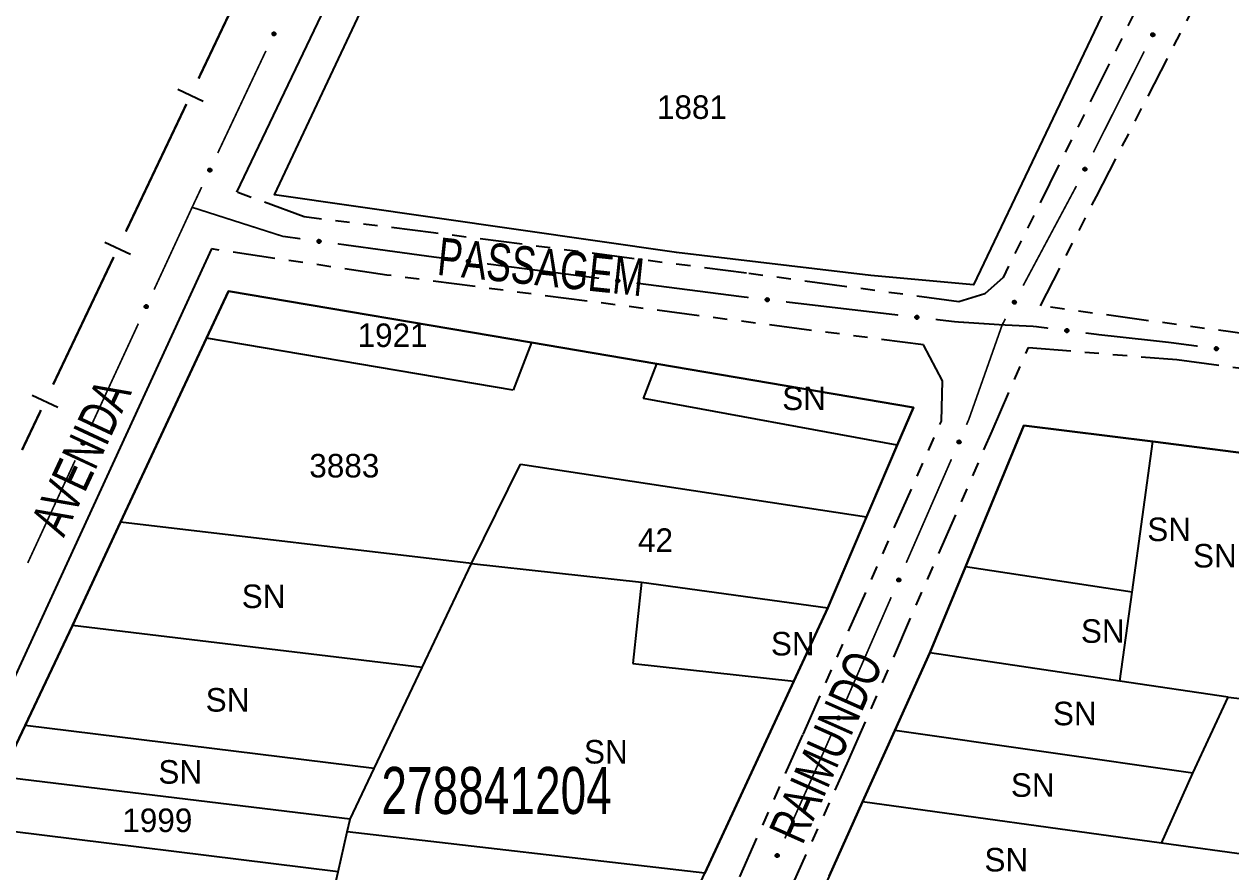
# Model space of a CAD drawing. Extents: x 203665 to 205970, y 4870865 to 4873745.
# Drawn here: x 204049.3 to 204177.5, y 4873010.7 to 4873100.7 of the extents above; entities that cross this region are included whole.
import ezdxf
from ezdxf.enums import TextEntityAlignment as Align

# ---------------------------------------------------------------- set-up
doc = ezdxf.new("R2010")
doc.units = 0
doc.header["$LTSCALE"] = 1.5
doc.header["$MEASUREMENT"] = 0
doc.linetypes.add('TRACO_25', pattern=[8, 3, -1, 1, -1, 1, -1])
for name, color, linetype in [('CD_MALHA_LOTES', 7, 'CONTINUOUS'), ('CD_TXT_QUADRA', 7, 'CONTINUOUS'), ('LM-LIM-SETORES-BAIRROS', 250, 'CONTINUOUS'), ('RU-QUADRA', 210, 'CONTINUOUS'), ('SV-EIXO-RUA-N-PAV', 6, 'CONTINUOUS'), ('SV-EIXO-RUA-PAV', 20, 'CONTINUOUS'), ('SV-RUA-NAO-PAV', 7, 'CONTINUOUS'), ('SV-RUA-PAVIM', 7, 'CONTINUOUS'), ('SV-TXT-RUA-N-PAV', 7, 'CONTINUOUS'), ('SV-TXT-RUA-PAV', 7, 'CONTINUOUS'), ('Th_NmrPort', 1, 'CONTINUOUS')]:
    doc.layers.add(name, color=color, linetype=linetype)
doc.styles.add('ARIAL', font='ARIAL.SHX')

msp = doc.modelspace()

# ---------------------------------------------------------------- linework, layer by layer
at = {"layer": 'CD_MALHA_LOTES', "linetype": 'Continuous', "flags": 128}
for points in [[(204075.913367, 4873082.584213), (204090.38878, 4873113.401624)], [(204164.807838, 4873103.819359), (204150.132338, 4873073.020151)], [(204150.132338, 4873073.020151), (204139.24781, 4873074.028013), (204118.580711, 4873076.472145), (204075.913367, 4873082.584213)], [(204068.683139, 4873067.369595), (204071.016748, 4873072.37125)], [(204071.016748, 4873072.37125), (204103.209401, 4873066.893945)], [(204059.555144, 4873047.805445), (204068.683139, 4873067.369595)], [(204101.255147, 4873061.833728), (204068.683139, 4873067.369595)], [(204103.209401, 4873066.893945), (204101.255147, 4873061.833728)], [(204103.209401, 4873066.893945), (204107.968881, 4873066.08416)], [(204107.968881, 4873066.08416), (204116.51718, 4873064.629739)], [(204115.084927, 4873060.969367), (204116.51718, 4873064.629739)], [(204116.51718, 4873064.629739), (204143.748534, 4873059.996557)], [(204142.041263, 4873055.996002), (204115.084927, 4873060.969367)], [(204143.748534, 4873059.996557), (204142.041263, 4873055.996002)], [(204149.274667, 4873043.068505), (204155.47299, 4873058.098615)], [(204155.47299, 4873058.098615), (204169.187356, 4873056.3671)], [(204142.041263, 4873055.996002), (204138.785848, 4873048.367763)], [(204166.984275, 4873040.392067), (204169.187356, 4873056.3671)], [(204169.187356, 4873056.3671), (204182.970834, 4873054.626859)], [(204096.840048, 4873043.411765), (204102.023084, 4873053.97099)], [(204102.023084, 4873053.97099), (204138.785848, 4873048.367763)], [(204138.785848, 4873048.367763), (204134.659218, 4873038.698056)], [(204054.43344, 4873036.82803), (204059.555144, 4873047.805445)], [(204096.840048, 4873043.411765), (204059.555144, 4873047.805445)], [(204091.583035, 4873032.353474), (204096.840048, 4873043.411765)], [(204096.840048, 4873043.411765), (204114.868464, 4873041.444929)], [(204145.504676, 4873033.926779), (204149.274667, 4873043.068505)], [(204166.984275, 4873040.392067), (204149.274667, 4873043.068505)], [(204114.868464, 4873041.444929), (204113.961487, 4873032.789999)], [(204114.868464, 4873041.444929), (204134.659218, 4873038.698056)], [(204165.677424, 4873030.915796), (204166.984275, 4873040.392067)], [(204049.411915, 4873026.199989), (204054.43344, 4873036.82803)], [(204091.583035, 4873032.353474), (204054.43344, 4873036.82803)], [(204141.788485, 4873025.693177), (204145.504676, 4873033.926779)], [(204165.677424, 4873030.915796), (204145.504676, 4873033.926779)], [(204086.496727, 4873021.654265), (204091.583035, 4873032.353474)], [(204113.961487, 4873032.789999), (204131.047683, 4873030.900414)], [(204131.047683, 4873030.900414), (204121.609707, 4873010.522939)], [(204177.171247, 4873029.200229), (204165.677424, 4873030.915796)], [(204173.418406, 4873021.128965), (204177.171247, 4873029.200229)], [(204177.171247, 4873029.200229), (204179.626278, 4873028.927874)], [(204046.836725, 4873020.749607), (204049.411915, 4873026.199989)], [(204086.496727, 4873021.654265), (204049.411915, 4873026.199989)], [(204138.361652, 4873018.100678), (204141.788485, 4873025.693177)], [(204173.418406, 4873021.128965), (204141.788485, 4873025.693177)], [(204083.932805, 4873016.260975), (204086.496727, 4873021.654265)], [(204083.932805, 4873016.260975), (204046.836725, 4873020.749607)], [(204170.109726, 4873013.708295), (204173.418406, 4873021.128965)], [(204134.792513, 4873010.192886), (204138.361652, 4873018.100678)], [(204170.109726, 4873013.708295), (204138.361652, 4873018.100678)], [(204083.621217, 4873014.899038), (204083.932805, 4873016.260975)], [(204082.649884, 4873010.653388), (204044.303534, 4873015.388118)], [(204082.649884, 4873010.653388), (204083.621217, 4873014.899038)], [(204121.609707, 4873010.522939), (204083.621217, 4873014.899038)], [(204179.904349, 4873012.353197), (204170.109726, 4873013.708295)], [(204080.722805, 4873002.230214), (204082.649884, 4873010.653388)]]:
    msp.add_lwpolyline(points, dxfattribs=at)
at = {"layer": 'CD_MALHA_LOTES', "linetype": 'Continuous'}
msp.add_lwpolyline([(204134.659218, 4873038.698056), (204131.047683, 4873030.900414)], dxfattribs=at)
at = {"layer": 'LM-LIM-SETORES-BAIRROS', "const_width": 0.25}
for points in [[(204067.836922, 4873094.950828), (204074.272774, 4873108.499991)], [(204060.1139, 4873078.691833), (204066.549752, 4873092.240996)], [(204052.390877, 4873062.432838), (204058.826729, 4873075.982001)], [(204049.090786, 4873055.485278), (204051.103707, 4873059.723006)]]:
    msp.add_lwpolyline(points, dxfattribs=at)
at = {"layer": 'LM-LIM-SETORES-BAIRROS'}
for points in [[(204068.333725, 4873092.500688), (204065.623892, 4873093.787858)], [(204060.610702, 4873076.241693), (204057.90087, 4873077.528863)], [(204052.88768, 4873059.982698), (204050.177847, 4873061.269868)]]:
    msp.add_lwpolyline(points, dxfattribs=at)
at = {"layer": 'RU-QUADRA', "linetype": 'Continuous', "flags": 128}
for points in [[(204164.807838, 4873103.819359), (204150.132338, 4873073.020151), (204139.24781, 4873074.028013), (204118.580711, 4873076.472145), (204075.913367, 4873082.584213), (204090.38878, 4873113.401624)], [(204015.179199, 4872953.467526), (204052.398941, 4872948.888499), (204089.956711, 4872944.095377), (204095.132769, 4872956.125328), (204104.904589, 4872977.333684), (204107.046413, 4872977.080643), (204111.674869, 4872989.242523), (204110.927459, 4872989.323716), (204111.887859, 4872998.724421), (204115.934313, 4872998.269231), (204121.609707, 4873010.522939), (204131.047683, 4873030.900414), (204134.659218, 4873038.698056), (204142.041263, 4873055.996002), (204143.748534, 4873059.996557), (204116.51718, 4873064.629739), (204107.968881, 4873066.08416), (204103.209401, 4873066.893945), (204071.016748, 4873072.37125), (204068.683139, 4873067.369595), (204059.555144, 4873047.805445), (204054.43344, 4873036.82803), (204049.411915, 4873026.199989), (204046.836725, 4873020.749607)]]:
    msp.add_lwpolyline(points, dxfattribs=at)
msp.add_lwpolyline([(204103.635391, 4872941.745824), (204135.581705, 4872937.728944), (204167.684534, 4872934.126779), (204174.941351, 4872949.447185), (204179.768445, 4872960.327247), (204184.927687, 4872971.496659), (204190.603585, 4872982.694119), (204195.686735, 4872993.898056), (204200.977761, 4873004.290896), (204211.122916, 4873025.433711), (204216.225411, 4873036.957763), (204218.138129, 4873050.662867), (204182.970834, 4873054.626859), (204169.187356, 4873056.3671), (204155.47299, 4873058.098615), (204149.274667, 4873043.068505), (204145.504676, 4873033.926779), (204141.788485, 4873025.693177), (204138.361652, 4873018.100678), (204134.792513, 4873010.192886), (204131.177349, 4873002.18312), (204126.219152, 4872991.197727), (204121.327527, 4872980.486484), (204111.044409, 4872957.969431)], close=True, dxfattribs=at)
at = {"layer": 'SV-EIXO-RUA-N-PAV'}
for points in [[(204169.329566, 4873099.689351), (204169.345548, 4873099.643127), (204169.349832, 4873099.600132), (204169.343083, 4873099.563244), (204169.32862, 4873099.532202), (204169.310246, 4873099.502111), (204169.285029, 4873099.47586), (204169.250586, 4873099.452924), (204169.20433, 4873099.436567), (204169.159998, 4873099.435073), (204169.123479, 4873099.439755), (204169.090242, 4873099.452972), (204169.061309, 4873099.471311), (204169.034907, 4873099.498408), (204169.012004, 4873099.533539), (204168.996682, 4873099.580449), (204168.992772, 4873099.622629), (204169.000236, 4873099.658137), (204169.013736, 4873099.691468), (204169.032862, 4873099.721963), (204169.057765, 4873099.747589), (204169.093178, 4873099.770585), (204169.139679, 4873099.785095), (204169.181703, 4873099.789475), (204169.217307, 4873099.782511), (204169.249822, 4873099.768482), (204169.280227, 4873099.75042), (204169.307671, 4873099.72617), (204169.329566, 4873099.689351)], [(204162.130746, 4873085.4003), (204162.146728, 4873085.354076), (204162.151011, 4873085.311081), (204162.144263, 4873085.274193), (204162.129799, 4873085.243151), (204162.111426, 4873085.21306), (204162.086208, 4873085.186809), (204162.051766, 4873085.163873), (204162.00551, 4873085.147515), (204161.961177, 4873085.146022), (204161.924658, 4873085.150704), (204161.891421, 4873085.163921), (204161.862488, 4873085.18226), (204161.836086, 4873085.209356), (204161.813184, 4873085.244488), (204161.797861, 4873085.291398), (204161.793951, 4873085.333578), (204161.801416, 4873085.369086), (204161.814915, 4873085.402417), (204161.834041, 4873085.432912), (204161.858944, 4873085.458538), (204161.894357, 4873085.481534), (204161.940858, 4873085.496044), (204161.982883, 4873085.500424), (204162.018487, 4873085.49346), (204162.051002, 4873085.479431), (204162.081407, 4873085.461369), (204162.10885, 4873085.437118), (204162.130746, 4873085.4003)], [(204080.511087, 4873077.787735), (204080.549624, 4873077.81785), (204080.588903, 4873077.835852), (204080.625985, 4873077.841438), (204080.66004, 4873077.837829), (204080.694465, 4873077.830213), (204080.727478, 4873077.814877), (204080.760348, 4873077.78974), (204080.790829, 4873077.751294), (204080.806626, 4873077.709844), (204080.814047, 4873077.673782), (204080.812329, 4873077.638054), (204080.80437, 4873077.604737), (204080.787306, 4873077.570971), (204080.761506, 4873077.537909), (204080.722106, 4873077.508195), (204080.683476, 4873077.49081), (204080.647467, 4873077.48635), (204080.61156, 4873077.488305), (204080.576508, 4873077.496501), (204080.544189, 4873077.511742), (204080.510947, 4873077.537778), (204080.482134, 4873077.577055), (204080.464355, 4873077.615385), (204080.45939, 4873077.651322), (204080.462111, 4873077.68663), (204080.46933, 4873077.72125), (204080.483364, 4873077.755078), (204080.511087, 4873077.787735)], [(204096.36603, 4873075.645295), (204096.404328, 4873075.675713), (204096.443464, 4873075.694024), (204096.480501, 4873075.699902), (204096.514584, 4873075.696561), (204096.549068, 4873075.689217), (204096.582201, 4873075.674142), (204096.615268, 4873075.649265), (204096.646051, 4873075.611061), (204096.662175, 4873075.569737), (204096.66988, 4873075.533734), (204096.668443, 4873075.497994), (204096.660747, 4873075.464615), (204096.64395, 4873075.430716), (204096.618412, 4873075.397451), (204096.579247, 4873075.367427), (204096.540756, 4873075.349739), (204096.504783, 4873075.344994), (204096.468862, 4873075.346666), (204096.433747, 4873075.354586), (204096.401308, 4873075.369571), (204096.367862, 4873075.395344), (204096.33874, 4873075.434393), (204096.32066, 4873075.472581), (204096.315411, 4873075.508478), (204096.317853, 4873075.543806), (204096.324799, 4873075.578482), (204096.338566, 4873075.612419), (204096.36603, 4873075.645295)], [(204112.234419, 4873073.597314), (204112.272718, 4873073.627732), (204112.311853, 4873073.646044), (204112.34889, 4873073.651921), (204112.382973, 4873073.648581), (204112.417457, 4873073.641237), (204112.45059, 4873073.626162), (204112.483657, 4873073.601285), (204112.514441, 4873073.56308), (204112.530564, 4873073.521757), (204112.538269, 4873073.485754), (204112.536832, 4873073.450014), (204112.529137, 4873073.416635), (204112.512339, 4873073.382736), (204112.486801, 4873073.349471), (204112.447636, 4873073.319447), (204112.409146, 4873073.301758), (204112.373172, 4873073.297014), (204112.337251, 4873073.298685), (204112.302136, 4873073.306605), (204112.269697, 4873073.321591), (204112.236251, 4873073.347364), (204112.207129, 4873073.386412), (204112.189049, 4873073.424601), (204112.1838, 4873073.460498), (204112.186242, 4873073.495826), (204112.193188, 4873073.530502), (204112.206955, 4873073.564439), (204112.234419, 4873073.597314)], [(204128.104972, 4873071.577303), (204128.142917, 4873071.608161), (204128.181838, 4873071.626924), (204128.218805, 4873071.633229), (204128.252924, 4873071.630283), (204128.28749, 4873071.623337), (204128.320795, 4873071.608646), (204128.354148, 4873071.584153), (204128.385371, 4873071.546307), (204128.40197, 4873071.505172), (204128.410091, 4873071.469261), (204128.409067, 4873071.433507), (204128.401758, 4873071.400041), (204128.385353, 4873071.36595), (204128.360202, 4873071.332392), (204128.321386, 4873071.301918), (204128.283102, 4873071.283786), (204128.247186, 4873071.278626), (204128.211248, 4873071.279882), (204128.176043, 4873071.287396), (204128.143434, 4873071.302005), (204128.109692, 4873071.32739), (204128.080121, 4873071.3661), (204128.061601, 4873071.404077), (204128.055938, 4873071.439911), (204128.057972, 4873071.475265), (204128.064516, 4873071.510019), (204128.07789, 4873071.544113), (204128.104972, 4873071.577303)], [(204154.635924, 4873071.261879), (204154.650791, 4873071.215286), (204154.654041, 4873071.1722), (204154.646408, 4873071.135485), (204154.631204, 4873071.104799), (204154.612113, 4873071.075158), (204154.586273, 4873071.04952), (204154.551289, 4873071.027417), (204154.504654, 4873071.012175), (204154.460298, 4873071.011747), (204154.423902, 4873071.017304), (204154.390992, 4873071.031316), (204154.362508, 4873071.050344), (204154.336764, 4873071.078067), (204154.314712, 4873071.113738), (204154.30052, 4873071.161002), (204154.297624, 4873071.203264), (204154.305939, 4873071.238583), (204154.320235, 4873071.271579), (204154.340088, 4873071.301607), (204154.365599, 4873071.326628), (204154.401554, 4873071.348766), (204154.44839, 4873071.362155), (204154.490507, 4873071.365525), (204154.525934, 4873071.357709), (204154.558102, 4873071.342902), (204154.588065, 4873071.324116), (204154.614918, 4873071.299213), (204154.635924, 4873071.261879)], [(204143.995966, 4873069.712813), (204144.03391, 4873069.743672), (204144.072832, 4873069.762434), (204144.109799, 4873069.768739), (204144.143918, 4873069.765793), (204144.178484, 4873069.758848), (204144.211789, 4873069.744157), (204144.245142, 4873069.719664), (204144.276364, 4873069.681817), (204144.292964, 4873069.640683), (204144.301085, 4873069.604772), (204144.300061, 4873069.569017), (204144.292751, 4873069.535551), (204144.276347, 4873069.501461), (204144.251195, 4873069.467903), (204144.21238, 4873069.437428), (204144.174096, 4873069.419296), (204144.13818, 4873069.414136), (204144.102241, 4873069.415393), (204144.067037, 4873069.422906), (204144.034427, 4873069.437516), (204144.000686, 4873069.462901), (204143.971115, 4873069.50161), (204143.952594, 4873069.539587), (204143.946932, 4873069.575421), (204143.948965, 4873069.610775), (204143.95551, 4873069.645529), (204143.968884, 4873069.679623), (204143.995966, 4873069.712813)], [(204159.926182, 4873068.299888), (204159.964446, 4873068.330349), (204160.003561, 4873068.348705), (204160.040591, 4873068.354625), (204160.074678, 4873068.351323), (204160.10917, 4873068.344018), (204160.14232, 4873068.328981), (204160.175416, 4873068.304141), (204160.206242, 4873068.265971), (204160.222413, 4873068.224666), (204160.230158, 4873068.188673), (204160.228763, 4873068.152931), (204160.221105, 4873068.119543), (204160.204346, 4873068.085625), (204160.178846, 4873068.052331), (204160.139715, 4873068.022263), (204160.101244, 4873068.00453), (204160.065276, 4873067.999745), (204160.029353, 4873068.001376), (204159.994229, 4873068.009256), (204159.961773, 4873068.024204), (204159.928298, 4873068.04994), (204159.899132, 4873068.088955), (204159.881008, 4873068.127123), (204159.875719, 4873068.163014), (204159.878121, 4873068.198345), (204159.885027, 4873068.233029), (204159.898756, 4873068.266982), (204159.926182, 4873068.299888)], [(204175.810084, 4873066.378902), (204175.84848, 4873066.409197), (204175.887674, 4873066.427383), (204175.92473, 4873066.433141), (204175.958801, 4873066.429692), (204175.993261, 4873066.422237), (204176.026346, 4873066.407056), (204176.059334, 4873066.382073), (204176.089994, 4873066.34377), (204176.105985, 4873066.302395), (204176.113574, 4873066.266368), (204176.112023, 4873066.230632), (204176.10422, 4873066.197278), (204176.087314, 4873066.163433), (204176.06167, 4873066.13025), (204176.022409, 4873066.100352), (204175.983861, 4873066.082787), (204175.947873, 4873066.078158), (204175.911957, 4873066.079945), (204175.876868, 4873066.087977), (204175.844477, 4873066.103067), (204175.811114, 4873066.128947), (204175.782118, 4873066.168089), (204175.76416, 4873066.206335), (204175.759027, 4873066.242249), (204175.761582, 4873066.277569), (204175.768639, 4873066.312222), (204175.782515, 4873066.346115), (204175.810084, 4873066.378902)], [(204148.752566, 4873056.421948), (204148.771079, 4873056.376679), (204148.777734, 4873056.333987), (204148.773036, 4873056.296782), (204148.760311, 4873056.264987), (204148.74363, 4873056.233926), (204148.719903, 4873056.206321), (204148.686781, 4873056.181515), (204148.6415, 4873056.162625), (204148.597318, 4873056.158682), (204148.560596, 4873056.161337), (204148.526679, 4873056.172696), (204148.496776, 4873056.189407), (204148.468916, 4873056.215002), (204148.444106, 4873056.248813), (204148.426213, 4873056.294804), (204148.419976, 4873056.336703), (204148.425465, 4873056.37257), (204148.437101, 4873056.406596), (204148.454512, 4873056.438102), (204148.477959, 4873056.465066), (204148.512046, 4873056.489985), (204148.557674, 4873056.507044), (204148.599392, 4873056.513742), (204148.635326, 4873056.508758), (204148.668567, 4873056.496548), (204148.699925, 4873056.480195), (204148.728667, 4873056.457499), (204148.752566, 4873056.421948)], [(204142.35497, 4873041.756657), (204142.373484, 4873041.711388), (204142.380138, 4873041.668695), (204142.37544, 4873041.63149), (204142.362716, 4873041.599696), (204142.346034, 4873041.568635), (204142.322307, 4873041.541029), (204142.289185, 4873041.516224), (204142.243905, 4873041.497333), (204142.199723, 4873041.493391), (204142.163001, 4873041.496045), (204142.129084, 4873041.507405), (204142.099181, 4873041.524115), (204142.071321, 4873041.54971), (204142.046511, 4873041.583521), (204142.028617, 4873041.629512), (204142.02238, 4873041.671411), (204142.02787, 4873041.707278), (204142.039506, 4873041.741304), (204142.056916, 4873041.772811), (204142.080363, 4873041.799775), (204142.114451, 4873041.824694), (204142.160078, 4873041.841753), (204142.201796, 4873041.84845), (204142.237731, 4873041.843466), (204142.270972, 4873041.831256), (204142.302329, 4873041.814904), (204142.331072, 4873041.792208), (204142.35497, 4873041.756657)], [(204135.957375, 4873027.091365), (204135.975888, 4873027.046096), (204135.982543, 4873027.003404), (204135.977844, 4873026.966199), (204135.96512, 4873026.934405), (204135.948439, 4873026.903344), (204135.924711, 4873026.875738), (204135.89159, 4873026.850932), (204135.846309, 4873026.832042), (204135.802127, 4873026.828099), (204135.765405, 4873026.830754), (204135.731488, 4873026.842113), (204135.701585, 4873026.858824), (204135.673725, 4873026.884419), (204135.648915, 4873026.91823), (204135.631022, 4873026.964221), (204135.624785, 4873027.00612), (204135.630274, 4873027.041987), (204135.64191, 4873027.076013), (204135.65932, 4873027.10752), (204135.682768, 4873027.134483), (204135.716855, 4873027.159402), (204135.762482, 4873027.176461), (204135.804201, 4873027.183159), (204135.840135, 4873027.178175), (204135.873376, 4873027.165965), (204135.904733, 4873027.149613), (204135.933476, 4873027.126917), (204135.957375, 4873027.091365)], [(204129.447985, 4873012.474305), (204129.466044, 4873012.428853), (204129.472271, 4873012.386097), (204129.4672, 4873012.34894), (204129.454158, 4873012.317275), (204129.437166, 4873012.286383), (204129.413163, 4873012.259016), (204129.379795, 4873012.234544), (204129.334328, 4873012.216108), (204129.290108, 4873012.212608), (204129.253415, 4873012.21563), (204129.219613, 4873012.227329), (204129.189879, 4873012.244338), (204129.162277, 4873012.270211), (204129.137806, 4873012.304268), (204129.120375, 4873012.350436), (204129.114558, 4873012.392396), (204129.120406, 4873012.428206), (204129.132382, 4873012.462114), (204129.150107, 4873012.493444), (204129.173824, 4873012.520172), (204129.208159, 4873012.544748), (204129.253955, 4873012.561349), (204129.295738, 4873012.567629), (204129.331621, 4873012.562285), (204129.364738, 4873012.549743), (204129.39593, 4873012.533077), (204129.424444, 4873012.510094), (204129.447985, 4873012.474305)]]:
    msp.add_lwpolyline(points, close=True, dxfattribs=at)
for points in [[(204169.032862, 4873099.721963), (204168.992772, 4873099.622629)], [(204169.057765, 4873099.747589), (204168.996682, 4873099.580449)], [(204169.043928, 4873099.730615), (204168.997176, 4873099.607489)], [(204169.075118, 4873099.753099), (204169.007419, 4873099.564131)], [(204169.093178, 4873099.770585), (204169.012004, 4873099.533539)], [(204169.116067, 4873099.773722), (204169.024368, 4873099.518922)], [(204169.139679, 4873099.785095), (204169.034907, 4873099.498408)], [(204169.15882, 4873099.785797), (204169.049299, 4873099.489555)], [(204169.181703, 4873099.789475), (204169.061309, 4873099.471311)], [(204169.197257, 4873099.78324), (204169.076685, 4873099.465063)], [(204169.217307, 4873099.782511), (204169.090242, 4873099.452972)], [(204169.23201, 4873099.773371), (204169.105318, 4873099.44911)], [(204169.249822, 4873099.768482), (204169.123479, 4873099.439755)], [(204169.264299, 4873099.755576), (204169.145569, 4873099.441054)], [(204169.280227, 4873099.75042), (204169.159998, 4873099.435073)], [(204169.291695, 4873099.734134), (204169.18462, 4873099.439715)], [(204169.307671, 4873099.72617), (204169.20433, 4873099.436567)], [(204169.316634, 4873099.707818), (204169.227364, 4873099.448739)], [(204169.329566, 4873099.689351), (204169.250586, 4873099.452924)], [(204169.337249, 4873099.663819), (204169.270759, 4873099.471186)], [(204169.345548, 4873099.643127), (204169.285029, 4873099.47586)], [(204169.348096, 4873099.618629), (204169.30074, 4873099.497335)], [(204169.349832, 4873099.600132), (204169.310246, 4873099.502111)], [(204161.834041, 4873085.432912), (204161.793951, 4873085.333578)], [(204161.858944, 4873085.458538), (204161.797861, 4873085.291398)], [(204161.845108, 4873085.441563), (204161.798356, 4873085.318438)], [(204161.876298, 4873085.464048), (204161.808598, 4873085.27508)], [(204161.894357, 4873085.481534), (204161.813184, 4873085.244488)], [(204161.917246, 4873085.484671), (204161.825548, 4873085.229871)], [(204161.940858, 4873085.496044), (204161.836086, 4873085.209356)], [(204161.959999, 4873085.496746), (204161.850478, 4873085.200504)], [(204161.982883, 4873085.500424), (204161.862488, 4873085.18226)], [(204161.998437, 4873085.494189), (204161.877865, 4873085.176011)], [(204162.018487, 4873085.49346), (204161.891421, 4873085.163921)], [(204162.03319, 4873085.484319), (204161.906497, 4873085.160058)], [(204162.051002, 4873085.479431), (204161.924658, 4873085.150704)], [(204162.065479, 4873085.466524), (204161.946748, 4873085.152003)], [(204162.081407, 4873085.461369), (204161.961177, 4873085.146022)], [(204162.092874, 4873085.445083), (204161.985799, 4873085.150664)], [(204162.10885, 4873085.437118), (204162.00551, 4873085.147515)], [(204162.117814, 4873085.418767), (204162.028543, 4873085.159688)], [(204162.130746, 4873085.4003), (204162.051766, 4873085.163873)], [(204162.138428, 4873085.374768), (204162.071938, 4873085.182135)], [(204162.146728, 4873085.354076), (204162.086208, 4873085.186809)], [(204162.149275, 4873085.329577), (204162.101919, 4873085.208284)], [(204162.151011, 4873085.311081), (204162.111426, 4873085.21306)], [(204080.46933, 4873077.72125), (204080.806626, 4873077.709844)], [(204080.469622, 4873077.704511), (204080.80565, 4873077.694255)], [(204080.481014, 4873077.737382), (204080.794246, 4873077.731628)], [(204080.483364, 4873077.755078), (204080.790829, 4873077.751294)], [(204080.497814, 4873077.769511), (204080.771842, 4873077.769132)], [(204080.511087, 4873077.787735), (204080.760348, 4873077.78974)], [(204080.532745, 4873077.803286), (204080.736529, 4873077.802896)], [(204080.549624, 4873077.81785), (204080.727478, 4873077.814877)], [(204080.571971, 4873077.828209), (204080.702067, 4873077.82277)], [(204080.588903, 4873077.835852), (204080.694465, 4873077.830213)], [(204080.45939, 4873077.651322), (204080.812329, 4873077.638054)], [(204080.462111, 4873077.68663), (204080.814047, 4873077.673782)], [(204080.463266, 4873077.668196), (204080.811091, 4873077.653568)], [(204080.464355, 4873077.615385), (204080.80437, 4873077.604737)], [(204080.465207, 4873077.63212), (204080.805291, 4873077.621309)], [(204080.475259, 4873077.594933), (204080.79101, 4873077.587457)], [(204080.482134, 4873077.577055), (204080.787306, 4873077.570971)], [(204080.500553, 4873077.558411), (204080.77132, 4873077.554347)], [(204080.510947, 4873077.537778), (204080.761506, 4873077.537909)], [(204080.533347, 4873077.526369), (204080.734057, 4873077.523646)], [(204080.544189, 4873077.511742), (204080.722106, 4873077.508195)], [(204080.564735, 4873077.504162), (204080.696368, 4873077.499889)], [(204080.576508, 4873077.496501), (204080.683476, 4873077.49081)], [(204096.315411, 4873075.508478), (204096.668443, 4873075.497994)], [(204096.317853, 4873075.543806), (204096.66988, 4873075.533734)], [(204096.319154, 4873075.525382), (204096.667083, 4873075.513498)], [(204096.32066, 4873075.472581), (204096.660747, 4873075.464615)], [(204096.321379, 4873075.489323), (204096.661538, 4873075.481193)], [(204096.324799, 4873075.578482), (204096.662175, 4873075.569737)], [(204096.325223, 4873075.561746), (204096.661322, 4873075.554141)], [(204096.331724, 4873075.452216), (204096.647524, 4873075.44723)], [(204096.336356, 4873075.594705), (204096.649623, 4873075.591423)], [(204096.338566, 4873075.612419), (204096.646051, 4873075.611061)], [(204096.33874, 4873075.434393), (204096.64395, 4873075.430716)], [(204096.352902, 4873075.626966), (204096.626924, 4873075.628748)], [(204096.357305, 4873075.415894), (204096.628096, 4873075.413966)], [(204096.36603, 4873075.645295), (204096.615268, 4873075.649265)], [(204096.367862, 4873075.395344), (204096.618412, 4873075.397451)], [(204096.387565, 4873075.661016), (204096.591346, 4873075.662232)], [(204096.390351, 4873075.384112), (204096.591076, 4873075.382972)], [(204096.401308, 4873075.369571), (204096.579247, 4873075.367427)], [(204096.404328, 4873075.675713), (204096.582201, 4873075.674142)], [(204096.421913, 4873075.362153), (204096.553576, 4873075.358919)], [(204096.426593, 4873075.686247), (204096.556728, 4873075.681834)], [(204096.433747, 4873075.354586), (204096.540756, 4873075.349739)], [(204096.443464, 4873075.694024), (204096.549068, 4873075.689217)], [(204112.1838, 4873073.460498), (204112.536832, 4873073.450014)], [(204112.186242, 4873073.495826), (204112.538269, 4873073.485754)], [(204112.187543, 4873073.477401), (204112.535472, 4873073.465518)], [(204112.189049, 4873073.424601), (204112.529137, 4873073.416635)], [(204112.189768, 4873073.441342), (204112.529927, 4873073.433213)], [(204112.193188, 4873073.530502), (204112.530564, 4873073.521757)], [(204112.193612, 4873073.513766), (204112.529711, 4873073.506161)], [(204112.200113, 4873073.404235), (204112.515913, 4873073.39925)], [(204112.204745, 4873073.546725), (204112.518012, 4873073.543442)], [(204112.206955, 4873073.564439), (204112.514441, 4873073.56308)], [(204112.207129, 4873073.386412), (204112.512339, 4873073.382736)], [(204112.221291, 4873073.578986), (204112.495313, 4873073.580768)], [(204112.225694, 4873073.367914), (204112.496486, 4873073.365985)], [(204112.234419, 4873073.597314), (204112.483657, 4873073.601285)], [(204112.236251, 4873073.347364), (204112.486801, 4873073.349471)], [(204112.255954, 4873073.613035), (204112.459735, 4873073.614252)], [(204112.25874, 4873073.336132), (204112.459465, 4873073.334991)], [(204112.269697, 4873073.321591), (204112.447636, 4873073.319447)], [(204112.272718, 4873073.627732), (204112.45059, 4873073.626162)], [(204112.290302, 4873073.314173), (204112.421965, 4873073.310939)], [(204112.294982, 4873073.638267), (204112.425117, 4873073.633854)], [(204112.302136, 4873073.306605), (204112.409146, 4873073.301758)], [(204112.311853, 4873073.646044), (204112.417457, 4873073.641237)], [(204128.055938, 4873071.439911), (204128.409067, 4873071.433507)], [(204128.057972, 4873071.475265), (204128.410091, 4873071.469261)], [(204128.059485, 4873071.456856), (204128.407528, 4873071.448994)], [(204128.061601, 4873071.404077), (204128.401758, 4873071.400041)], [(204128.062127, 4873071.420825), (204128.402357, 4873071.416627)], [(204128.064516, 4873071.510019), (204128.40197, 4873071.505172)], [(204128.065133, 4873071.493288), (204128.401298, 4873071.489567)], [(204128.0729, 4873071.38384), (204128.388736, 4873071.382504)], [(204128.075884, 4873071.526374), (204128.389169, 4873071.526711)], [(204128.07789, 4873071.544113), (204128.385371, 4873071.546307)], [(204128.080121, 4873071.3661), (204128.385353, 4873071.36595)], [(204128.092057, 4873071.558824), (204128.36604, 4873071.563772)], [(204128.098899, 4873071.347817), (204128.369694, 4873071.349018)], [(204128.104972, 4873071.577303), (204128.354148, 4873071.584153)], [(204128.109692, 4873071.32739), (204128.360202, 4873071.332392)], [(204128.126324, 4873071.593272), (204128.330078, 4873071.596843)], [(204128.132309, 4873071.316419), (204128.333035, 4873071.317598)], [(204128.142917, 4873071.608161), (204128.320795, 4873071.608646)], [(204128.143434, 4873071.302005), (204128.321386, 4873071.301918)], [(204128.164123, 4873071.294826), (204128.295815, 4873071.293113)], [(204128.165058, 4873071.618953), (204128.295235, 4873071.616044)], [(204128.181838, 4873071.626924), (204128.28749, 4873071.623337)], [(204154.340088, 4873071.301607), (204154.297624, 4873071.203264)], [(204154.365599, 4873071.326628), (204154.30052, 4873071.161002)], [(204154.351359, 4873071.30999), (204154.301664, 4873071.188022)], [(204154.38308, 4873071.331719), (204154.310862, 4873071.144431)], [(204154.401554, 4873071.348766), (204154.314712, 4873071.113738)], [(204154.424512, 4873071.351353), (204154.326721, 4873071.098828)], [(204154.44839, 4873071.362155), (204154.336764, 4873071.078067)], [(204154.467542, 4873071.362398), (204154.350939, 4873071.068871)], [(204154.490507, 4873071.365525), (204154.362508, 4873071.050344)], [(204154.505907, 4873071.358918), (204154.37773, 4873071.043728)], [(204154.525934, 4873071.357709), (204154.390992, 4873071.031316)], [(204154.540413, 4873071.348217), (204154.405971, 4873071.027092)], [(204154.558102, 4873071.342902), (204154.423902, 4873071.017304)], [(204154.572265, 4873071.329652), (204154.446017, 4873071.018073)], [(204154.588065, 4873071.324116), (204154.460298, 4873071.011747)], [(204154.599138, 4873071.307559), (204154.485025, 4873071.015796)], [(204154.614918, 4873071.299213), (204154.504654, 4873071.012175)], [(204128.176043, 4873071.287396), (204128.283102, 4873071.283786)], [(204154.623439, 4873071.280652), (204154.527973, 4873071.023791)], [(204154.635924, 4873071.261879), (204154.551289, 4873071.027417)], [(204154.642991, 4873071.23617), (204154.571894, 4873071.04519)], [(204154.650791, 4873071.215286), (204154.586273, 4873071.04952)], [(204154.65275, 4873071.190733), (204154.602494, 4873071.070611)], [(204154.654041, 4873071.1722), (204154.612113, 4873071.075158)], [(204143.946932, 4873069.575421), (204144.300061, 4873069.569017)], [(204143.948965, 4873069.610775), (204144.301085, 4873069.604772)], [(204143.950478, 4873069.592367), (204144.298522, 4873069.584504)], [(204143.952594, 4873069.539587), (204144.292751, 4873069.535551)], [(204143.95312, 4873069.556336), (204144.29335, 4873069.552138)], [(204143.95551, 4873069.645529), (204144.292964, 4873069.640683)], [(204143.956127, 4873069.628799), (204144.292291, 4873069.625078)], [(204143.963893, 4873069.519351), (204144.27973, 4873069.518015)], [(204143.966878, 4873069.661885), (204144.280163, 4873069.662222)], [(204143.968884, 4873069.679623), (204144.276364, 4873069.681817)], [(204143.971115, 4873069.50161), (204144.276347, 4873069.501461)], [(204143.98305, 4873069.694334), (204144.257034, 4873069.699283)], [(204143.989892, 4873069.483328), (204144.260688, 4873069.484528)], [(204143.995966, 4873069.712813), (204144.245142, 4873069.719664)], [(204144.000686, 4873069.462901), (204144.251195, 4873069.467903)], [(204144.017318, 4873069.728782), (204144.221071, 4873069.732354)], [(204144.023303, 4873069.45193), (204144.224028, 4873069.453109)], [(204144.03391, 4873069.743672), (204144.211789, 4873069.744157)], [(204144.034427, 4873069.437516), (204144.21238, 4873069.437428)], [(204144.055117, 4873069.430337), (204144.186808, 4873069.428624)], [(204144.056052, 4873069.754463), (204144.186229, 4873069.751554)], [(204144.067037, 4873069.422906), (204144.174096, 4873069.419296)], [(204144.072832, 4873069.762434), (204144.178484, 4873069.758848)], [(204159.875719, 4873068.163014), (204160.228763, 4873068.152931)], [(204159.878121, 4873068.198345), (204160.230158, 4873068.188673)], [(204159.879442, 4873068.179922), (204160.227385, 4873068.168433)], [(204159.881008, 4873068.127123), (204160.221105, 4873068.119543)], [(204159.881708, 4873068.143865), (204160.221876, 4873068.136122)], [(204159.885027, 4873068.233029), (204160.222413, 4873068.224666)], [(204159.88547, 4873068.216293), (204160.221577, 4873068.209069)], [(204159.892096, 4873068.10677), (204160.207901, 4873068.102143)], [(204159.896565, 4873068.249265), (204160.209837, 4873068.246338)], [(204159.898756, 4873068.266982), (204160.206242, 4873068.265971)], [(204159.899132, 4873068.088955), (204160.204346, 4873068.085625)], [(204159.913075, 4873068.281544), (204160.187095, 4873068.283637)], [(204159.917718, 4873068.070478), (204160.188511, 4873068.068857)], [(204159.926182, 4873068.299888), (204160.175416, 4873068.304141)], [(204159.928298, 4873068.04994), (204160.178846, 4873068.052331)], [(204159.947699, 4873068.315633), (204160.151479, 4873068.317081)], [(204159.9508, 4873068.038733), (204160.151526, 4873068.037821)], [(204159.961773, 4873068.024204), (204160.139715, 4873068.022263)], [(204159.964446, 4873068.330349), (204160.14232, 4873068.328981)], [(204159.982386, 4873068.01681), (204160.114053, 4873068.013725)], [(204159.986699, 4873068.340909), (204160.116839, 4873068.336644)], [(204159.994229, 4873068.009256), (204160.101244, 4873068.00453)], [(204160.003561, 4873068.348705), (204160.10917, 4873068.344018)], [(204175.759027, 4873066.242249), (204176.112023, 4873066.230632)], [(204175.761582, 4873066.277569), (204176.113574, 4873066.266368)], [(204175.762823, 4873066.25914), (204176.110713, 4873066.24614)], [(204175.76416, 4873066.206335), (204176.10422, 4873066.197278)], [(204175.764933, 4873066.223074), (204176.105064, 4873066.213854)], [(204175.768639, 4873066.312222), (204176.105985, 4873066.302395)], [(204175.769009, 4873066.295485), (204176.105082, 4873066.286802)], [(204175.775159, 4873066.185934), (204176.090941, 4873066.179936)], [(204175.780247, 4873066.328408), (204176.093503, 4873066.324121)], [(204175.782118, 4873066.168089), (204176.087314, 4873066.163433)], [(204175.782515, 4873066.346115), (204176.089994, 4873066.34377)], [(204175.796897, 4873066.360615), (204176.070923, 4873066.361519)], [(204175.810084, 4873066.378902), (204176.059334, 4873066.382073)], [(204175.831669, 4873066.394554), (204176.035453, 4873066.395117)], [(204175.84848, 4873066.409197), (204176.026346, 4873066.407056)], [(204175.870778, 4873066.41966), (204176.000898, 4873066.41483)], [(204175.887674, 4873066.427383), (204175.993261, 4873066.422237)], [(204175.800623, 4873066.149531), (204176.071407, 4873066.146734)], [(204175.811114, 4873066.128947), (204176.06167, 4873066.13025)], [(204175.833567, 4873066.117643), (204176.034288, 4873066.115859)], [(204175.844477, 4873066.103067), (204176.022409, 4873066.100352)], [(204175.865058, 4873066.095583), (204175.99671, 4873066.091926)], [(204175.876868, 4873066.087977), (204175.983861, 4873066.082787)], [(204148.454512, 4873056.438102), (204148.419976, 4873056.336703)], [(204148.465082, 4873056.447352), (204148.425211, 4873056.32183)], [(204148.477959, 4873056.465066), (204148.426213, 4873056.294804)], [(204148.494982, 4873056.471527), (204148.437836, 4873056.279104)], [(204148.512046, 4873056.489985), (204148.444106, 4873056.248813)], [(204148.534727, 4873056.494383), (204148.45726, 4873056.234902)], [(204148.557674, 4873056.507044), (204148.468916, 4873056.215002)], [(204148.576747, 4873056.508804), (204148.483776, 4873056.206959)], [(204148.599392, 4873056.513742), (204148.496776, 4873056.189407)], [(204148.615266, 4873056.508376), (204148.512475, 4873056.184018)], [(204148.635326, 4873056.508758), (204148.526679, 4873056.172696)], [(204148.650513, 4873056.500444), (204148.541946, 4873056.169673)], [(204148.668567, 4873056.496548), (204148.560596, 4873056.161337)], [(204148.683736, 4873056.484462), (204148.582581, 4873056.163856)], [(204148.699925, 4873056.480195), (204148.597318, 4873056.158682)], [(204148.712275, 4873056.464568), (204148.621646, 4873056.164679)], [(204148.728667, 4873056.457499), (204148.6415, 4873056.162625)], [(204148.738632, 4873056.439672), (204148.663826, 4873056.176052)], [(204148.752566, 4873056.421948), (204148.686781, 4873056.181515)], [(204148.761648, 4873056.39688), (204148.705913, 4873056.200865)], [(204148.771079, 4873056.376679), (204148.719903, 4873056.206321)], [(204148.774978, 4873056.352359), (204148.734402, 4873056.228632)], [(204148.777734, 4873056.333987), (204148.74363, 4873056.233926)], [(204142.114451, 4873041.824694), (204142.046511, 4873041.583521)], [(204142.137131, 4873041.829092), (204142.059664, 4873041.569611)], [(204142.160078, 4873041.841753), (204142.071321, 4873041.54971)], [(204142.179151, 4873041.843513), (204142.08618, 4873041.541667)], [(204142.201796, 4873041.84845), (204142.099181, 4873041.524115)], [(204142.217671, 4873041.843085), (204142.114879, 4873041.518727)], [(204142.237731, 4873041.843466), (204142.129084, 4873041.507405)], [(204142.252917, 4873041.835153), (204142.14435, 4873041.504382)], [(204142.270972, 4873041.831256), (204142.163001, 4873041.496045)], [(204142.28614, 4873041.819171), (204142.184985, 4873041.498565)], [(204142.056916, 4873041.772811), (204142.02238, 4873041.671411)], [(204142.067487, 4873041.782061), (204142.027616, 4873041.656538)], [(204142.080363, 4873041.799775), (204142.028617, 4873041.629512)], [(204142.097386, 4873041.806235), (204142.04024, 4873041.613813)], [(204142.302329, 4873041.814904), (204142.199723, 4873041.493391)], [(204142.31468, 4873041.799277), (204142.224051, 4873041.499387)], [(204142.331072, 4873041.792208), (204142.243905, 4873041.497333)], [(204142.341036, 4873041.774381), (204142.26623, 4873041.510761)], [(204142.35497, 4873041.756657), (204142.289185, 4873041.516224)], [(204142.364053, 4873041.731589), (204142.308317, 4873041.535574)], [(204142.373484, 4873041.711388), (204142.322307, 4873041.541029)], [(204142.377382, 4873041.687067), (204142.336806, 4873041.563341)], [(204142.380138, 4873041.668695), (204142.346034, 4873041.568635)], [(204135.65932, 4873027.10752), (204135.624785, 4873027.00612)], [(204135.669891, 4873027.11677), (204135.63002, 4873026.991247)], [(204135.682768, 4873027.134483), (204135.631022, 4873026.964221)], [(204135.69979, 4873027.140944), (204135.642645, 4873026.948522)], [(204135.716855, 4873027.159402), (204135.648915, 4873026.91823)], [(204135.739536, 4873027.163801), (204135.662068, 4873026.904319)], [(204135.762482, 4873027.176461), (204135.673725, 4873026.884419)], [(204135.781556, 4873027.178222), (204135.688585, 4873026.876376)], [(204135.804201, 4873027.183159), (204135.701585, 4873026.858824)], [(204135.820075, 4873027.177793), (204135.717284, 4873026.853435)], [(204135.840135, 4873027.178175), (204135.731488, 4873026.842113)], [(204135.855321, 4873027.169861), (204135.746755, 4873026.83909)], [(204135.873376, 4873027.165965), (204135.765405, 4873026.830754)], [(204135.888545, 4873027.153879), (204135.78739, 4873026.833273)], [(204135.904733, 4873027.149613), (204135.802127, 4873026.828099)], [(204135.917084, 4873027.133986), (204135.826455, 4873026.834096)], [(204135.933476, 4873027.126917), (204135.846309, 4873026.832042)], [(204135.943441, 4873027.109089), (204135.868634, 4873026.84547)], [(204135.957375, 4873027.091365), (204135.89159, 4873026.850932)], [(204135.966457, 4873027.066297), (204135.910722, 4873026.870282)], [(204135.975888, 4873027.046096), (204135.924711, 4873026.875738)], [(204135.979787, 4873027.021776), (204135.939211, 4873026.898049)], [(204135.982543, 4873027.003404), (204135.948439, 4873026.903344)], [(204129.150107, 4873012.493444), (204129.114558, 4873012.392396)], [(204129.16077, 4873012.502588), (204129.119644, 4873012.377471)], [(204129.173824, 4873012.520172), (204129.120375, 4873012.350436)], [(204129.19091, 4873012.526462), (204129.13184, 4873012.334621)], [(204129.208159, 4873012.544748), (204129.137806, 4873012.304268)], [(204129.230882, 4873012.548919), (204129.15082, 4873012.290227)], [(204129.253955, 4873012.561349), (204129.162277, 4873012.270211)], [(204129.273045, 4873012.562918), (204129.177055, 4873012.262019)], [(204129.295738, 4873012.567629), (204129.189879, 4873012.244338)], [(204129.311558, 4873012.562105), (204129.205523, 4873012.238792)], [(204129.331621, 4873012.562285), (204129.219613, 4873012.227329)], [(204129.346723, 4873012.55382), (204129.234849, 4873012.224153)], [(204129.364738, 4873012.549743), (204129.253415, 4873012.21563)], [(204129.379784, 4873012.537506), (204129.275423, 4873012.217929)], [(204129.39593, 4873012.533077), (204129.290108, 4873012.212608)], [(204129.408123, 4873012.517327), (204129.314495, 4873012.21836)], [(204129.424444, 4873012.510094), (204129.334328, 4873012.216108)], [(204129.434229, 4873012.492168), (204129.356786, 4873012.229311)], [(204129.447985, 4873012.474305), (204129.379795, 4873012.234544)], [(204129.456816, 4873012.449148), (204129.39912, 4873012.253701)], [(204129.466044, 4873012.428853), (204129.413163, 4873012.259016)], [(204129.469699, 4873012.404495), (204129.427885, 4873012.281181)], [(204129.472271, 4873012.386097), (204129.437166, 4873012.286383)]]:
    msp.add_lwpolyline(points, dxfattribs=at)
at = {"layer": 'SV-EIXO-RUA-N-PAV', "const_width": 0.18}
for points in [[(204168.266759, 4873097.824431), (204162.867644, 4873087.107643)], [(204161.056166, 4873083.512013), (204155.413606, 4873072.951036)], [(204161.067939, 4873083.53538), (204161.056166, 4873083.512013)], [(204067.155451, 4873081.268379), (204076.679629, 4873078.220423)], [(204076.679629, 4873078.220423), (204076.781055, 4873078.187965)], [(204076.781055, 4873078.187965), (204078.657017, 4873077.930795)], [(204082.619953, 4873077.387526), (204091.536558, 4873076.165173)], [(204091.536558, 4873076.165173), (204092.480772, 4873076.035734)], [(204092.480772, 4873076.035734), (204094.51089, 4873075.773726)], [(204098.477987, 4873075.261731), (204110.379279, 4873073.725746)], [(204114.346376, 4873073.213751), (204125.255894, 4873071.805764)], [(204125.255894, 4873071.805764), (204125.68347, 4873071.750582)], [(204125.68347, 4873071.750582), (204126.248472, 4873071.68429)], [(204130.22122, 4873071.218168), (204142.139466, 4873069.819801)], [(204146.112214, 4873069.353679), (204148.098588, 4873069.120617)], [(204148.098588, 4873069.120617), (204148.257838, 4873069.101933)], [(204148.257838, 4873069.101933), (204153.087124, 4873068.785257)], [(204153.184487, 4873068.778875), (204149.768379, 4873059.094011)], [(204153.087124, 4873068.785257), (204153.184487, 4873068.778875)], [(204153.528642, 4873069.423018), (204153.184487, 4873068.778875)], [(204153.184487, 4873068.778875), (204156.08363, 4873068.640818)], [(204156.08363, 4873068.640818), (204156.576605, 4873068.617345)], [(204156.576605, 4873068.617345), (204158.070898, 4873068.426214)], [(204162.038573, 4873067.918721), (204163.030492, 4873067.791847)], [(204163.030492, 4873067.791847), (204163.522372, 4873067.728933)], [(204163.522372, 4873067.728933), (204169.987566, 4873067.018471)], [(204169.987566, 4873067.018471), (204170.871962, 4873066.921286)], [(204170.871962, 4873066.921286), (204173.955365, 4873066.513283)], [(204149.642727, 4873058.737781), (204149.393917, 4873058.16743)], [(204149.768379, 4873059.094011), (204149.642727, 4873058.737781)], [(204147.794518, 4873054.501107), (204142.996321, 4873043.502139)], [(204141.396922, 4873039.835816), (204136.598726, 4873028.836847)], [(204134.999327, 4873025.170525), (204134.599477, 4873024.253944)], [(204134.599477, 4873024.253944), (204134.319172, 4873023.611397)], [(204134.319172, 4873023.611397), (204130.106786, 4873014.213276)]]:
    msp.add_lwpolyline(points, dxfattribs=at)
at = {"layer": 'SV-EIXO-RUA-PAV'}
for points in [[(204076.004972, 4873099.782848), (204076.022158, 4873099.737059), (204076.027565, 4873099.694191), (204076.021784, 4873099.657138), (204076.008138, 4873099.625729), (204075.990558, 4873099.595167), (204075.966036, 4873099.568265), (204075.932205, 4873099.544436), (204075.886393, 4873099.526873), (204075.842115, 4873099.52422), (204075.805486, 4873099.527945), (204075.771914, 4873099.540288), (204075.742512, 4873099.557863), (204075.71541, 4873099.58426), (204075.691596, 4873099.618779), (204075.675051, 4873099.665273), (204075.670038, 4873099.707336), (204075.676571, 4873099.743028), (204075.689194, 4873099.7767), (204075.707515, 4873099.807685), (204075.731739, 4873099.833954), (204075.766538, 4873099.857869), (204075.812643, 4873099.87359), (204075.854539, 4873099.879069), (204075.890313, 4873099.873039), (204075.923184, 4873099.859865), (204075.954051, 4873099.842606), (204075.98212, 4873099.819081), (204076.004972, 4873099.782848)], [(204069.182538, 4873085.310309), (204069.199724, 4873085.264519), (204069.205131, 4873085.221651), (204069.19935, 4873085.184599), (204069.185704, 4873085.153189), (204069.168124, 4873085.122628), (204069.143602, 4873085.095726), (204069.109772, 4873085.071896), (204069.063959, 4873085.054334), (204069.019681, 4873085.051681), (204068.983052, 4873085.055405), (204068.949481, 4873085.067749), (204068.920078, 4873085.085324), (204068.892976, 4873085.11172), (204068.869162, 4873085.14624), (204068.852617, 4873085.192733), (204068.847604, 4873085.234796), (204068.854137, 4873085.270488), (204068.86676, 4873085.30416), (204068.885081, 4873085.335146), (204068.909305, 4873085.361415), (204068.944104, 4873085.385329), (204068.99021, 4873085.401051), (204069.032105, 4873085.406529), (204069.067879, 4873085.4005), (204069.10075, 4873085.387326), (204069.131617, 4873085.370066), (204069.159686, 4873085.346542), (204069.182538, 4873085.310309)], [(204062.440392, 4873070.801231), (204062.457929, 4873070.755575), (204062.463666, 4873070.71275), (204062.45817, 4873070.675654), (204062.444765, 4873070.64414), (204062.427421, 4873070.613445), (204062.403106, 4873070.586355), (204062.36946, 4873070.562266), (204062.323784, 4873070.544353), (204062.279528, 4873070.541359), (204062.242871, 4873070.544802), (204062.209206, 4873070.556887), (204062.179669, 4873070.574236), (204062.152365, 4873070.600423), (204062.128286, 4873070.634759), (204062.111385, 4873070.681124), (204062.106049, 4873070.723147), (204062.112307, 4873070.758888), (204062.124671, 4873070.792656), (204062.142754, 4873070.823782), (204062.166775, 4873070.850236), (204062.201389, 4873070.874417), (204062.247372, 4873070.890492), (204062.289225, 4873070.896293), (204062.325044, 4873070.890538), (204062.358015, 4873070.877617), (204062.389014, 4873070.860595), (204062.417263, 4873070.837287), (204062.440392, 4873070.801231)], [(204055.729364, 4873056.276697), (204055.746901, 4873056.231041), (204055.752637, 4873056.188215), (204055.747141, 4873056.15112), (204055.733737, 4873056.119606), (204055.716393, 4873056.08891), (204055.692078, 4873056.061821), (204055.658431, 4873056.037732), (204055.612756, 4873056.019818), (204055.568499, 4873056.016825), (204055.531843, 4873056.020268), (204055.498177, 4873056.032353), (204055.46864, 4873056.049702), (204055.441336, 4873056.075889), (204055.417258, 4873056.110225), (204055.400356, 4873056.156589), (204055.39502, 4873056.198613), (204055.401279, 4873056.234354), (204055.413642, 4873056.268122), (204055.431725, 4873056.299247), (204055.455746, 4873056.325702), (204055.490361, 4873056.349883), (204055.536344, 4873056.365958), (204055.578196, 4873056.371759), (204055.614016, 4873056.366004), (204055.646987, 4873056.353083), (204055.677986, 4873056.336061), (204055.706234, 4873056.312753), (204055.729364, 4873056.276697)]]:
    msp.add_lwpolyline(points, close=True, dxfattribs=at)
for points in [[(204075.707515, 4873099.807685), (204075.670038, 4873099.707336)], [(204075.718351, 4873099.816623), (204075.674838, 4873099.692316)], [(204075.731739, 4873099.833954), (204075.675051, 4873099.665273)], [(204075.748943, 4873099.839916), (204075.686211, 4873099.649241)], [(204075.766538, 4873099.857869), (204075.691596, 4873099.618779)], [(204075.789337, 4873099.861604), (204075.704338, 4873099.604491)], [(204075.812643, 4873099.87359), (204075.71541, 4873099.58426)], [(204075.83176, 4873099.874794), (204075.730028, 4873099.575787)], [(204075.854539, 4873099.879069), (204075.742512, 4873099.557863)], [(204075.870251, 4873099.873243), (204075.758046, 4873099.552019)], [(204075.890313, 4873099.873039), (204075.771914, 4873099.540288)], [(204075.905251, 4873099.864286), (204075.787087, 4873099.536821)], [(204075.923184, 4873099.859865), (204075.805486, 4873099.527945)], [(204075.937994, 4873099.847342), (204075.827535, 4873099.529822)], [(204075.954051, 4873099.842606), (204075.842115, 4873099.52422)], [(204075.965941, 4873099.826625), (204075.866607, 4873099.529505)], [(204075.98212, 4873099.819081), (204075.886393, 4873099.526873)], [(204075.991561, 4873099.800971), (204075.909101, 4873099.539644)], [(204076.004972, 4873099.782848), (204075.932205, 4873099.544436)], [(204076.01332, 4873099.757526), (204075.951893, 4873099.563219)], [(204076.022158, 4873099.737059), (204075.966036, 4873099.568265)], [(204076.025346, 4873099.712635), (204075.981179, 4873099.590144)], [(204076.027565, 4873099.694191), (204075.990558, 4873099.595167)], [(204068.99021, 4873085.401051), (204068.892976, 4873085.11172)], [(204069.009326, 4873085.402254), (204068.907595, 4873085.103247)], [(204069.032105, 4873085.406529), (204068.920078, 4873085.085324)], [(204069.047817, 4873085.400703), (204068.935612, 4873085.07948)], [(204069.067879, 4873085.4005), (204068.949481, 4873085.067749)], [(204069.082817, 4873085.391747), (204068.964653, 4873085.064282)], [(204068.885081, 4873085.335146), (204068.847604, 4873085.234796)], [(204068.895918, 4873085.344084), (204068.852404, 4873085.219777)], [(204068.909305, 4873085.361415), (204068.852617, 4873085.192733)], [(204068.926509, 4873085.367376), (204068.863777, 4873085.176702)], [(204068.944104, 4873085.385329), (204068.869162, 4873085.14624)], [(204068.966903, 4873085.389065), (204068.881904, 4873085.131952)], [(204069.10075, 4873085.387326), (204068.983052, 4873085.055405)], [(204069.11556, 4873085.374803), (204069.005101, 4873085.057282)], [(204069.131617, 4873085.370066), (204069.019681, 4873085.051681)], [(204069.143507, 4873085.354086), (204069.044174, 4873085.056966)], [(204069.159686, 4873085.346542), (204069.063959, 4873085.054334)], [(204069.169127, 4873085.328432), (204069.086667, 4873085.067105)], [(204069.182538, 4873085.310309), (204069.109772, 4873085.071896)], [(204069.190886, 4873085.284987), (204069.129459, 4873085.09068)], [(204069.199724, 4873085.264519), (204069.143602, 4873085.095726)], [(204069.202912, 4873085.240096), (204069.158746, 4873085.117605)], [(204069.205131, 4873085.221651), (204069.168124, 4873085.122628)], [(204062.142754, 4873070.823782), (204062.106049, 4873070.723147)], [(204062.153521, 4873070.832803), (204062.110964, 4873070.708165)], [(204062.166775, 4873070.850236), (204062.111385, 4873070.681124)], [(204062.183932, 4873070.856329), (204062.122668, 4873070.665179)], [(204062.201389, 4873070.874417), (204062.128286, 4873070.634759)], [(204062.224159, 4873070.878327), (204062.141138, 4873070.620569)], [(204062.247372, 4873070.890492), (204062.152365, 4873070.600423)], [(204062.266479, 4873070.891843), (204062.167048, 4873070.592063)], [(204062.289225, 4873070.896293), (204062.179669, 4873070.574236)], [(204062.304981, 4873070.890588), (204062.195248, 4873070.568512)], [(204062.325044, 4873070.890538), (204062.209206, 4873070.556887)], [(204062.340048, 4873070.8819), (204062.224404, 4873070.553537)], [(204062.358015, 4873070.877617), (204062.242871, 4873070.544802)], [(204062.372921, 4873070.865209), (204062.264905, 4873070.546849)], [(204062.389014, 4873070.860595), (204062.279528, 4873070.541359)], [(204062.401026, 4873070.844707), (204062.303979, 4873070.546832)], [(204062.417263, 4873070.837287), (204062.323784, 4873070.544353)], [(204062.426842, 4873070.81925), (204062.346393, 4873070.557298)], [(204062.440392, 4873070.801231), (204062.36946, 4873070.562266)], [(204062.448934, 4873070.775974), (204062.389003, 4873070.581201)], [(204062.457929, 4873070.755575), (204062.403106, 4873070.586355)], [(204062.461305, 4873070.731176), (204062.418081, 4873070.60835)], [(204062.463666, 4873070.71275), (204062.427421, 4873070.613445)], [(204055.431725, 4873056.299247), (204055.39502, 4873056.198613)], [(204055.442492, 4873056.308268), (204055.399935, 4873056.183631)], [(204055.455746, 4873056.325702), (204055.400356, 4873056.156589)], [(204055.472904, 4873056.331795), (204055.411639, 4873056.140644)], [(204055.490361, 4873056.349883), (204055.417258, 4873056.110225)], [(204055.513131, 4873056.353793), (204055.430109, 4873056.096035)], [(204055.536344, 4873056.365958), (204055.441336, 4873056.075889)], [(204055.55545, 4873056.367308), (204055.45602, 4873056.067529)], [(204055.578196, 4873056.371759), (204055.46864, 4873056.049702)], [(204055.593952, 4873056.366053), (204055.484219, 4873056.043977)], [(204055.614016, 4873056.366004), (204055.498177, 4873056.032353)], [(204055.62902, 4873056.357366), (204055.513375, 4873056.029003)], [(204055.646987, 4873056.353083), (204055.531843, 4873056.020268)], [(204055.661892, 4873056.340674), (204055.553876, 4873056.022314)], [(204055.677986, 4873056.336061), (204055.568499, 4873056.016825)], [(204055.689998, 4873056.320172), (204055.59295, 4873056.022298)], [(204055.706234, 4873056.312753), (204055.612756, 4873056.019818)], [(204055.715814, 4873056.294716), (204055.635364, 4873056.032763)], [(204055.729364, 4873056.276697), (204055.658431, 4873056.037732)], [(204055.737906, 4873056.251439), (204055.677974, 4873056.056666)], [(204055.746901, 4873056.231041), (204055.692078, 4873056.061821)], [(204055.750276, 4873056.206642), (204055.707053, 4873056.083815)], [(204055.752637, 4873056.188215), (204055.716393, 4873056.08891)]]:
    msp.add_lwpolyline(points, dxfattribs=at)
at = {"layer": 'SV-EIXO-RUA-PAV', "const_width": 0.18}
for points in [[(204074.99133, 4873097.890755), (204069.874505, 4873087.036351)], [(204068.168896, 4873083.418216), (204067.316092, 4873081.609149)], [(204067.316092, 4873081.609149), (204067.155451, 4873081.268379)], [(204067.155451, 4873081.268379), (204063.119076, 4873072.532539)], [(204061.441319, 4873068.901405), (204056.408048, 4873058.008005)], [(204054.730291, 4873054.376871), (204049.697019, 4873043.48347)]]:
    msp.add_lwpolyline(points, dxfattribs=at)
at = {"layer": 'SV-RUA-NAO-PAV', "linetype": 'TRACO_25'}
for points in [[(204259.85504, 4873300.307705, 9.563345), (204259.989962, 4873298.548267, 9.633804), (204259.587374, 4873293.41641, 9.751236), (204257.854028, 4873287.362526, 9.876496), (204255.771104, 4873280.89775, 9.970442), (204253.264839, 4873275.56447, 9.970442), (204246.54569, 4873261.266258, 10.309516), (204221.741308, 4873210.995149, 10.508801), (204200.427479, 4873168.120093, 10.652287), (204180.55208, 4873128.760921, 10.83563), (204153.272938, 4873073.818678, 11.106659), (204151.324129, 4873072.07017, 11.106659), (204148.583536, 4873071.219222, 11.138544), (204126.016099, 4873074.268719, 11.234201), (204092.798837, 4873078.555751, 11.545088), (204079.053504, 4873080.251549, 12.00743), (204071.854982, 4873082.892836, 12.573402)], [(204297.315616, 4873193.85656, 9.010173), (204275.272837, 4873151.758255, 9.472516), (204255.351991, 4873109.564687, 9.695716), (204232.123028, 4873062.0025, 9.863115), (204210.99687, 4873063.449883, 10.197916), (204206.530385, 4873063.803007, 10.197916), (204202.051454, 4873064.500618, 10.229801), (204196.773341, 4873065.383144, 10.261687), (204192.493499, 4873065.966465, 10.373287), (204157.271019, 4873070.787935, 10.971145), (204163.183782, 4873082.423255, 11.154488), (204185.830585, 4873126.372854, 10.955202), (204204.164415, 4873164.62773, 10.580544), (204225.644983, 4873208.902394, 10.524744), (204252.035459, 4873261.187353, 10.134846), (204256.864198, 4873272.411714, 10.095702), (204258.433332, 4873275.763212, 10.095702), (204261.12702, 4873281.516631, 10.017414), (204262.604917, 4873286.478403, 9.907811), (204264.070202, 4873292.2322, 9.845181)], [(204011.740449, 4872953.272871, 12.724859), (204013.371971, 4872949.92364, 12.493688), (204019.080363, 4872947.274614, 12.318316), (204025.032519, 4872945.728052, 12.270488), (204031.244075, 4872944.474957, 12.142944), (204038.823585, 4872943.807525, 12.079173), (204071.498457, 4872940.519435, 11.632773), (204088.679461, 4872939.270567, 11.321887), (204093.387336, 4872941.460276, 11.321887), (204096.452929, 4872946.606093, 11.321887), (204105.780817, 4872966.29145, 11.624802), (204132.036177, 4873025.248969, 11.44943), (204146.729686, 4873058.554538, 11.28203), (204146.838324, 4873062.845731, 11.226231), (204144.818961, 4873066.647658, 11.242173), (204087.817473, 4873074.069558, 11.473345), (204069.220724, 4873076.851431, 12.573402)]]:
    msp.add_polyline3d(points, dxfattribs=at)
msp.add_polyline3d([(204225.71604, 4873056.786383, 10.046458), (204226.478866, 4873053.871079, 10.046458), (204203.7509, 4873002.875175, 10.44503), (204192.152519, 4872976.791184, 10.44503), (204178.788397, 4872948.84457, 10.44503), (204171.519823, 4872935.478285, 10.213859), (204169.980307, 4872933.028593, 10.142116), (204168.156887, 4872931.78323, 10.134145), (204164.966647, 4872930.833091, 10.134145), (204131.325574, 4872933.65125, 10.827659), (204095.854228, 4872937.650598, 11.074773), (204102.416535, 4872947.805315, 11.521173), (204104.839484, 4872952.783943, 11.521173), (204107.574798, 4872958.527941, 11.521173), (204110.826583, 4872964.634671, 11.521173), (204136.870136, 4873022.481368, 11.242173), (204152.117863, 4873057.470605, 11.242173), (204155.975471, 4873066.373574, 10.955202), (204171.727738, 4873065.080276, 10.373287), (204199.687675, 4873061.363224, 10.285602), (204203.825247, 4873060.965645, 10.285602), (204208.48439, 4873060.650456, 10.285602), (204222.213453, 4873058.930811, 10.078344), (204224.344506, 4873058.170769, 10.05443)], close=True, dxfattribs=at)
at = {"layer": 'SV-RUA-PAVIM', "linetype": 'Continuous'}
for points in [[(204174.971989, 4873300.308785, 11.434422), (204161.697743, 4873272.04348, 11.434422), (204154.21332, 4873256.106644, 11.434422), (204137.207583, 4873220.119376, 11.927716), (204095.70858, 4873132.739278, 12.166859), (204071.854982, 4873082.892836, 12.28643)], [(204069.220724, 4873076.851431, 12.294402), (204044.928185, 4873024.078795, 12.597317), (204011.740449, 4872953.272871, 12.669059)]]:
    msp.add_polyline3d(points, dxfattribs=at)

# ---------------------------------------------------------------- texts
at = {"layer": 'CD_TXT_QUADRA', "style": 'ARIAL', "width": 0.7}
msp.add_text('278841204', height=5, dxfattribs=at).set_placement((204087.256529, 4873016.803721))
at = {"layer": 'SV-TXT-RUA-N-PAV', "style": 'ARIAL', "width": 0.7}
for s, rotation, p in [('PASSAGEM', 354, (204093.075306, 4873074.105145)), ('RAIMUNDO', 66, (204131.968531, 4873013.41253))]:
    msp.add_text(s, height=4, rotation=rotation, dxfattribs=at).set_placement(p)
at = {"layer": 'SV-TXT-RUA-PAV', "style": 'ARIAL', "width": 0.7}
msp.add_text('AVENIDA', height=4, rotation=65, dxfattribs=at).set_placement((204053.528846, 4873046.105993))
at = {"layer": 'Th_NmrPort', "color": 1}
for s, p in [('1881', (204116.518995, 4873091.912716)), ('1921', (204084.727799, 4873067.674453)), ('SN', (204129.823255, 4873060.975924)), ('3883', (204079.598274, 4873053.813773)), ('SN', (204168.596171, 4873047.05123)), ('42', (204114.512331, 4873045.904233)), ('SN', (204173.449577, 4873044.246735)), ('SN', (204072.421279, 4873039.938248)), ('SN', (204161.549564, 4873036.241455)), ('SN', (204128.627089, 4873034.899506)), ('SN', (204068.593548, 4873028.933521)), ('SN', (204158.574859, 4873027.482603)), ('SN', (204108.770735, 4873023.416313)), ('SN', (204063.569651, 4873021.278059)), ('SN', (204154.112802, 4873019.88058)), ('1999', (204059.74192, 4873016.134546)), ('SN', (204151.303359, 4873011.948034))]:
    msp.add_text(s, height=2.5, dxfattribs=at).set_placement(p, align=Align.MIDDLE_LEFT)

doc.saveas('drawing.dxf')
